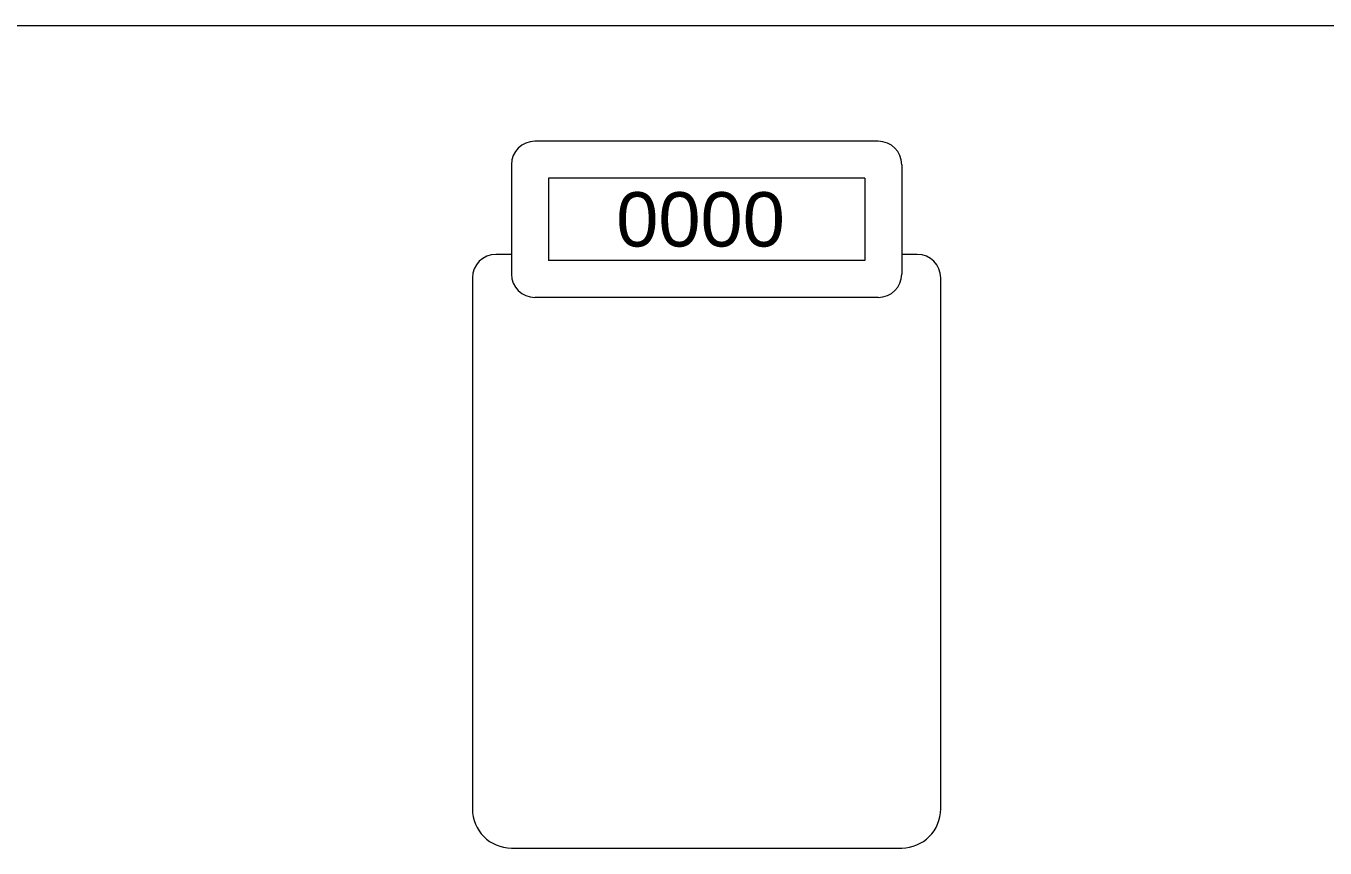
# Model space of a CAD drawing. Extents: x -234346 to 58427, y -132654 to -82394.
# Drawn here: x -112769 to -111936, y -106369 to -105843 of the extents above; entities that cross this region are included whole.
import ezdxf

# ---------------------------------------------------------------- set-up
doc = ezdxf.new("R2010")
doc.units = 0
doc.header["$LTSCALE"] = 8
for name, color, linetype, lineweight in [('72_EGR_EQP_TAG', 9, 'Continuous', 5), ('LOADING', 9, 'Continuous', 5), ('Walls', 9, 'Continuous', 5)]:
    doc.layers.add(name, color=color, linetype=linetype, lineweight=lineweight)
doc.styles.get("Standard").update_dxf_attribs({"font": 'ARIALUNI.TTF'})

# ---------------------------------------------------------------- blocks, each defined once
blk = doc.blocks.new('HF13461A-P')
at = {"layer": 'LOADING'}
for p, q in [((0.25794, 0.45028), (0.03794, 0.45028)), ((0.02294, 0.43528), (0.02294, 0.36528)), ((0.27294, 0.43528), (0.27294, 0.36528)), ((0.24927, 0.42662), (0.0466, 0.42662)), ((0.0466, 0.42662), (0.0466, 0.37395)), ((0.24927, 0.42662), (0.24927, 0.37395)), ((0.02294, 0.37783), (0.01294, 0.37783)), ((0.28294, 0.37783), (0.27294, 0.37783)), ((0.24927, 0.37395), (0.0466, 0.37395)), ((-0.00206, 0.36283), (-0.00206, 0.02283)), ((0.29794, 0.02283), (0.29794, 0.36283)), ((0.25794, 0.35028), (0.03794, 0.35028)), ((0.02294, -0.00217), (0.27294, -0.00217))]:
    blk.add_line(p, q, dxfattribs=at)
for centre, radius, start, end in [((0.03794, 0.43528), 0.015, 90, 180), ((0.25794, 0.43528), 0.015, 0, 90), ((0.01294, 0.36283), 0.015, 90, 180), ((0.28294, 0.36283), 0.015, 0, 90), ((0.03794, 0.36528), 0.015, 180, 270), ((0.25794, 0.36528), 0.015, 270, 0), ((0.02294, 0.02283), 0.025, 180, 270), ((0.27294, 0.02283), 0.025, 270, 0)]:
    blk.add_arc(centre, radius, start, end, dxfattribs=at)
blk.add_text('0000', height=0.034767, dxfattribs=at).set_placement((0.09007, 0.3829))
blk = doc.blocks.new('GF1')
at = {"layer": 'Walls', "color": 9}
blk.add_line((-110407.79, -105842.61), (-114907.79, -105842.61), dxfattribs=at)
at = {"layer": 'LOADING', "color": 9, "lineweight": 0, "xscale": 1000, "yscale": 1000, "zscale": 1000}
blk.add_blockref('HF13461A-P', (-112480.56, -106366.68), dxfattribs=at)

msp = doc.modelspace()

# ---------------------------------------------------------------- block references
at = {"layer": '72_EGR_EQP_TAG'}
msp.add_blockref('GF1', (0, 0), dxfattribs=at)

doc.saveas('drawing.dxf')
